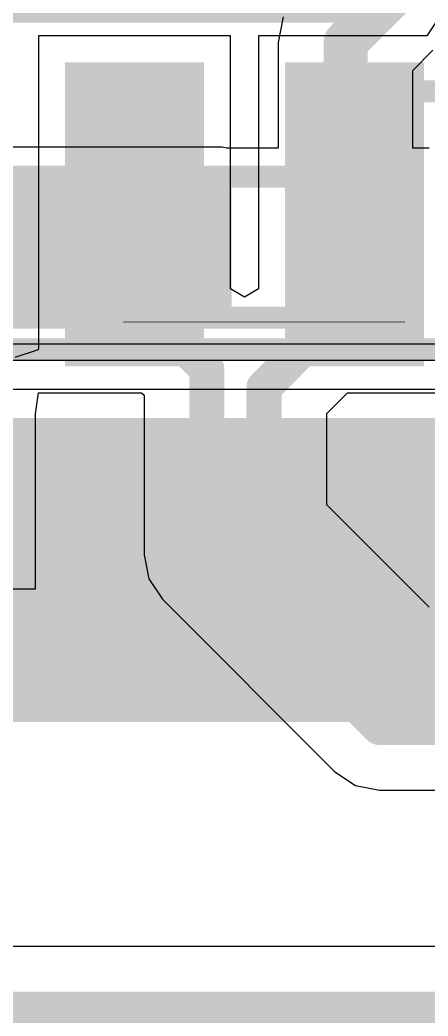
# Model space of a CAD drawing. Header units: inches. Extents: x 0 to 208, y 0 to 213.
# Drawn here: x 1.0295 to 1.1223, y 3.3735 to 3.5996 of the extents above; entities that cross this region are included whole.
import ezdxf

# ---------------------------------------------------------------- set-up
doc = ezdxf.new("R2010")
doc.units = ezdxf.units.IN
doc.header["$MEASUREMENT"] = 0
for name, color, linetype in [('Bottom Layer', 5, 'Continuous'), ('Bottom Overlay', 54, 'Continuous'), ('Bottom Paste', 16, 'Continuous'), ('Bottom Solder', 6, 'Continuous'), ('L2_GND1', 16, 'Continuous'), ('L6_SIG2', 130, 'Continuous'), ('Top Layer', 1, 'Continuous'), ('Top Overlay', 2, 'Continuous'), ('Top Paste', 8, 'Continuous'), ('Top Solder', 216, 'Continuous')]:
    doc.layers.add(name, color=color, linetype=linetype)

# ---------------------------------------------------------------- blocks, each defined once
blk = doc.blocks.new('8_SOIC_EP_139')
at = {"layer": 'Top Layer'}
for points in [[(-0.07579, -0.01319), (-0.07579, -0.03681), (-0.13681, -0.03681), (-0.13681, -0.01319)], [(-0.07579, -0.06319), (-0.07579, -0.08681), (-0.13681, -0.08681), (-0.13681, -0.06319)]]:
    blk.add_hatch(color=1, dxfattribs=at).paths.add_polyline_path(points)
at = {"layer": 'Top Paste'}
for points in [[(-0.07579, -0.01319), (-0.07579, -0.03681), (-0.13681, -0.03681), (-0.13681, -0.01319)], [(-0.07579, -0.06319), (-0.07579, -0.08681), (-0.13681, -0.08681), (-0.13681, -0.06319)]]:
    blk.add_hatch(color=8, dxfattribs=at).paths.add_polyline_path(points)
at = {"layer": 'Top Solder'}
for points in [[(-0.07179, -0.00919), (-0.07179, -0.04081), (-0.14081, -0.04081), (-0.14081, -0.00919)], [(-0.07179, -0.05919), (-0.07179, -0.09081), (-0.14081, -0.09081), (-0.14081, -0.05919)]]:
    blk.add_hatch(color=216, dxfattribs=at).paths.add_polyline_path(points)
at = {"layer": 'Top Overlay'}
blk.add_lwpolyline([(-0.07837, -0.091, 0.005, 0.005, 0), (-0.07837, -0.098, 0.005, 0.005, 0)], format="xyseb", dxfattribs=at)
blk.add_lwpolyline([(-0.07962, -0.091, 0.0025, 0.0025, 1), (-0.07712, -0.091, 0.0025, 0.0025, 1)], format="xyseb", close=True, dxfattribs=at)
blk = doc.blocks.new('YSPIT0630A_1R0M_B_185')
at = {"layer": 'Bottom Layer'}
blk.add_hatch(color=5, dxfattribs=at).paths.add_polyline_path([(-0.11024, 0.11024), (-0.04921, 0.11024), (-0.04921, -0.11024), (-0.11024, -0.11024)])
at = {"layer": 'Bottom Paste'}
blk.add_hatch(color=16, dxfattribs=at).paths.add_polyline_path([(-0.11024, 0.11024), (-0.04921, 0.11024), (-0.04921, -0.11024), (-0.11024, -0.11024)])
at = {"layer": 'Bottom Solder'}
blk.add_hatch(color=6, dxfattribs=at).paths.add_polyline_path([(-0.11424, 0.11424), (-0.04521, 0.11424), (-0.04521, -0.11424), (-0.11424, -0.11424)])
at = {"layer": 'Bottom Overlay'}
blk.add_lwpolyline([(-0.12984, -0.129, 0.005, 0.005, 0), (-0.12984, 0.123, 0.005, 0.005, 0)], format="xyseb", dxfattribs=at)
blk = doc.blocks.new('R___0402_B_210')
at = {"layer": 'Bottom Layer'}
for points in [[(-0.0095, 0.0125), (-0.0095, -0.0125), (-0.0275, -0.0125), (-0.0275, 0.0125)], [(0.0275, 0.0125), (0.0275, -0.0125), (0.0095, -0.0125), (0.0095, 0.0125)]]:
    blk.add_hatch(color=5, dxfattribs=at).paths.add_polyline_path(points)
at = {"layer": 'Bottom Paste'}
for points in [[(-0.0095, 0.0125), (-0.0095, -0.0125), (-0.0275, -0.0125), (-0.0275, 0.0125)], [(0.0275, 0.0125), (0.0275, -0.0125), (0.0095, -0.0125), (0.0095, 0.0125)]]:
    blk.add_hatch(color=16, dxfattribs=at).paths.add_polyline_path(points)
at = {"layer": 'Bottom Solder'}
for points in [[(-0.00734, 0.01466), (-0.00734, -0.01467), (-0.02967, -0.01467), (-0.02967, 0.01466)], [(0.02966, 0.01466), (0.02966, -0.01467), (0.00733, -0.01467), (0.00733, 0.01466)]]:
    blk.add_hatch(color=6, dxfattribs=at).paths.add_polyline_path(points)
at = {"layer": 'Bottom Overlay'}
for points in [[(-0.031, 0.016, 0.005, 0.005, 0), (-0.031, -0.016, 0.005, 0.005, 0)], [(0.031, 0.016, 0.005, 0.005, 0), (-0.031, 0.016, 0.005, 0.005, 0)], [(0.031, 0.016, 0.005, 0.005, 0), (0.031, -0.016, 0.005, 0.005, 0)], [(0.032, 0.017, 0.000127, 0.000127, 0), (-0.032, 0.017, 0.000127, 0.000127, 0)], [(0.031, -0.016, 0.005, 0.005, 0), (-0.031, -0.016, 0.005, 0.005, 0)]]:
    blk.add_lwpolyline(points, format="xyseb", dxfattribs=at)
for points in [[(-0.03225, 0.016, 0.0025, 0.0025, 1), (-0.02975, 0.016, 0.0025, 0.0025, 1)], [(-0.03225, 0.016, 0.0025, 0.0025, 1), (-0.02975, 0.016, 0.0025, 0.0025, 1)], [(0.02975, 0.016, 0.0025, 0.0025, 1), (0.03225, 0.016, 0.0025, 0.0025, 1)], [(0.02975, 0.016, 0.0025, 0.0025, 1), (0.03225, 0.016, 0.0025, 0.0025, 1)], [(-0.03203, 0.017, 0.0000635, 0.0000635, 1), (-0.03197, 0.017, 0.0000635, 0.0000635, 1)], [(0.03197, 0.017, 0.0000635, 0.0000635, 1), (0.03203, 0.017, 0.0000635, 0.0000635, 1)], [(-0.03225, -0.016, 0.0025, 0.0025, 1), (-0.02975, -0.016, 0.0025, 0.0025, 1)], [(-0.03225, -0.016, 0.0025, 0.0025, 1), (-0.02975, -0.016, 0.0025, 0.0025, 1)], [(0.02975, -0.016, 0.0025, 0.0025, 1), (0.03225, -0.016, 0.0025, 0.0025, 1)], [(0.02975, -0.016, 0.0025, 0.0025, 1), (0.03225, -0.016, 0.0025, 0.0025, 1)]]:
    blk.add_lwpolyline(points, format="xyseb", close=True, dxfattribs=at)
blk = doc.blocks.new('____0402_B_237')
at = {"layer": 'Bottom Layer'}
for points in [[(-0.0095, 0.0125), (-0.0095, -0.0125), (-0.0275, -0.0125), (-0.0275, 0.0125)], [(0.0275, 0.0125), (0.0275, -0.0125), (0.0095, -0.0125), (0.0095, 0.0125)]]:
    blk.add_hatch(color=5, dxfattribs=at).paths.add_polyline_path(points)
at = {"layer": 'Bottom Paste'}
for points in [[(-0.0095, 0.0125), (-0.0095, -0.0125), (-0.0275, -0.0125), (-0.0275, 0.0125)], [(0.0275, 0.0125), (0.0275, -0.0125), (0.0095, -0.0125), (0.0095, 0.0125)]]:
    blk.add_hatch(color=16, dxfattribs=at).paths.add_polyline_path(points)
at = {"layer": 'Bottom Solder'}
for points in [[(-0.00714, 0.01486), (-0.00714, -0.01486), (-0.02986, -0.01486), (-0.02986, 0.01486)], [(0.02986, 0.01486), (0.02986, -0.01486), (0.00714, -0.01486), (0.00714, 0.01486)]]:
    blk.add_hatch(color=6, dxfattribs=at).paths.add_polyline_path(points)
at = {"layer": 'Bottom Overlay'}
for points in [[(-0.031, -0.016, 0.005, 0.005, 0), (-0.031, 0.016, 0.005, 0.005, 0)], [(-0.031, 0.016, 0.005, 0.005, 0), (-0.011, 0.016, 0.005, 0.005, 0)], [(0.011, 0.016, 0.005, 0.005, 0), (0.031, 0.016, 0.005, 0.005, 0)], [(0.031, -0.016, 0.005, 0.005, 0), (0.031, 0.016, 0.005, 0.005, 0)], [(-0.031, -0.016, 0.005, 0.005, 0), (-0.011, -0.016, 0.005, 0.005, 0)], [(0.011, -0.016, 0.005, 0.005, 0), (0.031, -0.016, 0.005, 0.005, 0)]]:
    blk.add_lwpolyline(points, format="xyseb", dxfattribs=at)
for points in [[(-0.03225, 0.016, 0.0025, 0.0025, 1), (-0.02975, 0.016, 0.0025, 0.0025, 1)], [(-0.03225, 0.016, 0.0025, 0.0025, 1), (-0.02975, 0.016, 0.0025, 0.0025, 1)], [(-0.01225, 0.016, 0.0025, 0.0025, 1), (-0.00975, 0.016, 0.0025, 0.0025, 1)], [(0.00975, 0.016, 0.0025, 0.0025, 1), (0.01225, 0.016, 0.0025, 0.0025, 1)], [(0.02975, 0.016, 0.0025, 0.0025, 1), (0.03225, 0.016, 0.0025, 0.0025, 1)], [(0.02975, 0.016, 0.0025, 0.0025, 1), (0.03225, 0.016, 0.0025, 0.0025, 1)], [(-0.03225, -0.016, 0.0025, 0.0025, 1), (-0.02975, -0.016, 0.0025, 0.0025, 1)], [(-0.03225, -0.016, 0.0025, 0.0025, 1), (-0.02975, -0.016, 0.0025, 0.0025, 1)], [(-0.01225, -0.016, 0.0025, 0.0025, 1), (-0.00975, -0.016, 0.0025, 0.0025, 1)], [(0.00975, -0.016, 0.0025, 0.0025, 1), (0.01225, -0.016, 0.0025, 0.0025, 1)], [(0.02975, -0.016, 0.0025, 0.0025, 1), (0.03225, -0.016, 0.0025, 0.0025, 1)], [(0.02975, -0.016, 0.0025, 0.0025, 1), (0.03225, -0.016, 0.0025, 0.0025, 1)]]:
    blk.add_lwpolyline(points, format="xyseb", close=True, dxfattribs=at)

msp = doc.modelspace()

# ---------------------------------------------------------------- hatches: boundary and pattern name
at = {"layer": 'Bottom Layer'}
msp.add_hatch(color=5, dxfattribs=at).paths.add_polyline_path([(1.019, 3.5355), (1.07551, 3.5355), (1.07551, 3.5605), (1.019, 3.5605)])
at = {"layer": 'Top Layer'}
msp.add_hatch(color=1, dxfattribs=at).paths.add_polyline_path([(0.94375, 3.599), (1.107, 3.599), (1.107, 3.71769), (0.94375, 3.71769)])

# ---------------------------------------------------------------- linework, layer by layer
at = {"layer": 'Bottom Layer'}
for p, q in [((1.08938, 3.60031), (1.08821, 3.59446)), ((1.08821, 3.59446), (1.08821, 3.5705)), ((1.1188, 3.58813), (1.12338, 3.59271)), ((1.1188, 3.5705), (1.1188, 3.58813)), ((1.07551, 3.5707), (1.019, 3.5707)), ((1.07649, 3.5705), (1.07551, 3.5707)), ((1.08821, 3.5705), (1.07649, 3.5705)), ((1.12251, 3.5705), (1.1188, 3.5705)), ((1.164, 3.52226), (0.912, 3.52226))]:
    msp.add_line(p, q, dxfattribs=at)
for points in [[(1.10351, 3.59446, 0.01, 0.01, 0), (1.11704, 3.608, 0.01, 0.01, 0)], [(1.10351, 3.548, 0.01, 0.01, 0), (1.10351, 3.59446, 0.01, 0.01, 0)], [(1.08749, 3.47472, 0.012, 0.012, 0), (1.112, 3.49924, 0.012, 0.012, 0)], [(1.00963, 3.47472, 0.02, 0.02, 0), (1.04, 3.47472, 0.02, 0.02, 0)], [(1.04, 3.47472, 0.012, 0.012, 0), (1.08749, 3.47472, 0.012, 0.012, 0)]]:
    msp.add_lwpolyline(points, format="xyseb", dxfattribs=at)
for points in [[(1.10101, 3.59446, 0.005, 0.005, 1), (1.10601, 3.59446, 0.005, 0.005, 1)], [(1.10101, 3.59446, 0.005, 0.005, 1), (1.10601, 3.59446, 0.005, 0.005, 1)], [(1.10101, 3.548, 0.005, 0.005, 1), (1.10601, 3.548, 0.005, 0.005, 1)], [(1.109, 3.49924, 0.006, 0.006, 1), (1.115, 3.49924, 0.006, 0.006, 1)], [(1.035, 3.47472, 0.01, 0.01, 1), (1.045, 3.47472, 0.01, 0.01, 1)], [(1.037, 3.47472, 0.006, 0.006, 1), (1.043, 3.47472, 0.006, 0.006, 1)], [(1.08449, 3.47472, 0.006, 0.006, 1), (1.09049, 3.47472, 0.006, 0.006, 1)], [(1.08449, 3.47472, 0.006, 0.006, 1), (1.09049, 3.47472, 0.006, 0.006, 1)]]:
    msp.add_lwpolyline(points, format="xyseb", close=True, dxfattribs=at)
at = {"layer": 'L2_GND1'}
for p, q in [((1.75265, 3.526), (0.92636, 3.526)), ((0.92636, 3.5158), (1.61523, 3.5158))]:
    msp.add_line(p, q, dxfattribs=at)
at = {"layer": 'L6_SIG2'}
msp.add_line((1.90789, 3.38927), (0.47474, 3.38927), dxfattribs=at)
msp.add_lwpolyline([(0.46882, 3.375, 0.008, 0.008, 0), (1.90789, 3.375, 0.008, 0.008, 0)], format="xyseb", dxfattribs=at)
at = {"layer": 'Top Layer'}
for p, q in [((1.12531, 3.60095), (1.12197, 3.59595)), ((1.07737, 3.59595), (1.03375, 3.59595)), ((1.03375, 3.59595), (1.03375, 3.52515)), ((1.07737, 3.53855), (1.07737, 3.59595)), ((1.12197, 3.59595), (1.08375, 3.59595)), ((1.08375, 3.59595), (1.08375, 3.53855)), ((1.08056, 3.53666), (1.07737, 3.53855)), ((1.08375, 3.53855), (1.08056, 3.53666)), ((1.03369, 3.52473), (1.02838, 3.52297)), ((1.03375, 3.52515), (1.03369, 3.52473)), ((1.03306, 3.51021), (1.03375, 3.51493)), ((1.03375, 3.51493), (1.03806, 3.51493)), ((1.03806, 3.51493), (1.05719, 3.51493)), ((1.05719, 3.51493), (1.05773, 3.51438)), ((1.05773, 3.51438), (1.05773, 3.47819)), ((1.09928, 3.51026), (1.10394, 3.51493)), ((1.10394, 3.51493), (1.12737, 3.51493)), ((1.03306, 3.47044), (1.03306, 3.51021)), ((1.09928, 3.48949), (1.09928, 3.51026)), ((1.1225, 3.46627), (1.09928, 3.48949)), ((1.05773, 3.47819), (1.05773, 3.47819)), ((1.05773, 3.47819), (1.05882, 3.47273)), ((1.05882, 3.47273), (1.06191, 3.4681)), ((0.97806, 3.47044), (1.03306, 3.47044)), ((1.06191, 3.4681), (1.1011, 3.42891)), ((1.1011, 3.42891), (1.1011, 3.42891)), ((1.1011, 3.42891), (1.10574, 3.42581)), ((1.10574, 3.42581), (1.1112, 3.42473)), ((1.1112, 3.42473), (1.1112, 3.42473)), ((1.1112, 3.42473), (1.29147, 3.42473))]:
    msp.add_line(p, q, dxfattribs=at)
for points in [[(1.05556, 3.53674, 0.008, 0.008, 0), (1.05556, 3.55544, 0.008, 0.008, 0)], [(1.10556, 3.53674, 0.008, 0.008, 0), (1.10556, 3.55544, 0.008, 0.008, 0)], [(1.05556, 3.53674, 0.008, 0.008, 0), (1.072, 3.5203, 0.008, 0.008, 0)], [(1.085, 3.51618, 0.008, 0.008, 0), (1.10556, 3.53674, 0.008, 0.008, 0)], [(1.072, 3.47819, 0.008, 0.008, 0), (1.072, 3.5203, 0.008, 0.008, 0)], [(1.085, 3.48358, 0.008, 0.008, 0), (1.085, 3.51618, 0.008, 0.008, 0)], [(1.085, 3.48358, 0.008, 0.008, 0), (1.11658, 3.452, 0.008, 0.008, 0)], [(1.072, 3.47819, 0.008, 0.008, 0), (1.1112, 3.439, 0.008, 0.008, 0)], [(1.11658, 3.452, 0.008, 0.008, 0), (1.30119, 3.452, 0.008, 0.008, 0)], [(1.1112, 3.439, 0.008, 0.008, 0), (1.30119, 3.439, 0.008, 0.008, 0)]]:
    msp.add_lwpolyline(points, format="xyseb", dxfattribs=at)
for points in [[(1.05356, 3.55544, 0.004, 0.004, 1), (1.05756, 3.55544, 0.004, 0.004, 1)], [(1.10356, 3.55544, 0.004, 0.004, 1), (1.10756, 3.55544, 0.004, 0.004, 1)], [(1.05356, 3.53674, 0.004, 0.004, 1), (1.05756, 3.53674, 0.004, 0.004, 1)], [(1.05356, 3.53674, 0.004, 0.004, 1), (1.05756, 3.53674, 0.004, 0.004, 1)], [(1.10356, 3.53674, 0.004, 0.004, 1), (1.10756, 3.53674, 0.004, 0.004, 1)], [(1.10356, 3.53674, 0.004, 0.004, 1), (1.10756, 3.53674, 0.004, 0.004, 1)], [(1.07, 3.5203, 0.004, 0.004, 1), (1.074, 3.5203, 0.004, 0.004, 1)], [(1.07, 3.5203, 0.004, 0.004, 1), (1.074, 3.5203, 0.004, 0.004, 1)], [(1.083, 3.51618, 0.004, 0.004, 1), (1.087, 3.51618, 0.004, 0.004, 1)], [(1.083, 3.51618, 0.004, 0.004, 1), (1.087, 3.51618, 0.004, 0.004, 1)], [(1.083, 3.48358, 0.004, 0.004, 1), (1.087, 3.48358, 0.004, 0.004, 1)], [(1.083, 3.48358, 0.004, 0.004, 1), (1.087, 3.48358, 0.004, 0.004, 1)], [(1.07, 3.47819, 0.004, 0.004, 1), (1.074, 3.47819, 0.004, 0.004, 1)], [(1.07, 3.47819, 0.004, 0.004, 1), (1.074, 3.47819, 0.004, 0.004, 1)], [(1.11458, 3.452, 0.004, 0.004, 1), (1.11858, 3.452, 0.004, 0.004, 1)], [(1.11458, 3.452, 0.004, 0.004, 1), (1.11858, 3.452, 0.004, 0.004, 1)], [(1.1092, 3.439, 0.004, 0.004, 1), (1.1132, 3.439, 0.004, 0.004, 1)], [(1.1092, 3.439, 0.004, 0.004, 1), (1.1132, 3.439, 0.004, 0.004, 1)]]:
    msp.add_lwpolyline(points, format="xyseb", close=True, dxfattribs=at)

# ---------------------------------------------------------------- block references
for name, p, rotation in [('8_SOIC_EP_139', (1.03056, 3.66174), 90), ('R___0402_B_210', (1.085, 3.548), 180), ('YSPIT0630A_1R0M_B_185', (1.04, 3.395), 270)]:
    msp.add_blockref(name, p, dxfattribs=dict(rotation=rotation))
msp.add_blockref('____0402_B_237', (1.0095, 3.548))

doc.saveas('drawing.dxf')
